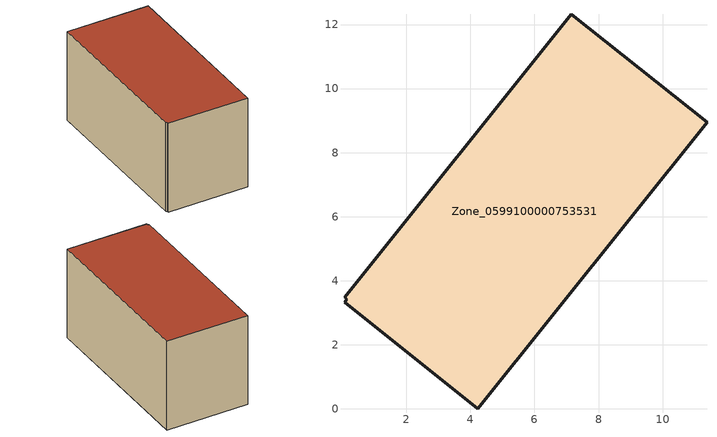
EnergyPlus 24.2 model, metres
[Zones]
Zone_0599100000753531
 floor ground (C_G): 0.07,3.33 0.14,3.42 0.08,3.48 7.15,12.32 11.39,8.94 4.23,0 z0.67
 wall outside (C_F): 4.23,0 11.39,8.94 7.15,12.32 0.08,3.48 0.14,3.42 0.07,3.33 4.23,0 z0.67:6.74
 roof outside (C_R): 0.14,3.42 0.07,3.33 4.23,0 11.39,8.94 7.15,12.32 0.08,3.48 z6.74
[BUILDING]
Pand.0599100000753531: North Axis=0; Terrain=City; Loads Convergence Tolerance Value=0.04; Temperature Convergence Tolerance Value=0.4; Solar Distribution=FullExterior; Maximum Number of Warmup Days=25; Minimum Number of Warmup Days=1
[Site:Location]
Rotterdam.The.Hague.AP_ZH_NLD Design_Conditions: Latitude=51.96; Longitude=4.45; Time Zone=1; Elevation=-4.5
[SITE:GROUNDTEMPERATURE:BUILDINGSURFACE]
18, 18, 18, 18, 18, 18, 18, 18, 18, 18, 18, 18
[MATERIAL] Thermal Absorptance=0.9; Solar Absorptance=0.7; Visible Absorptance=0.7
Name | Roughness | Thickness | Conductivity | Density | Specific Heat
G.TC.2006-2014 | MediumSmooth | 0.15 | 0.06 | 540 | 1210
F.TC.2006-2014 | Rough | 0.3 | 0.12 | 1920 | 840
R.TC.2006-2014 | MediumRough | 0.2 | 0.08 | 1500 | 1000
[CONSTRUCTION]
C_G: G.TC.2006-2014
C_F: F.TC.2006-2014
C_R: R.TC.2006-2014
[ZONE]
Zone_0599100000753531: Type=1; Multiplier=1; Ceiling Height=Autocalculate; Volume=Autocalculate; Floor Area=autocalculate; Part of Total Floor Area=Yes
[ZONEINFILTRATION:DESIGNFLOWRATE]
Infil_Zone_0599100000753531: Zone or ZoneList or Space or SpaceList=Zone_0599100000753531; Schedule=AlwaysOn; Design Flow Rate Calculation Method=Flow/Area; Flow Rate per Floor Area=0.0015; Constant Term Coefficient=1; Temperature Term Coefficient=0; Velocity Term Coefficient=0; Velocity Squared Term Coefficient=0
[HVACTEMPLATE:ZONE:IDEALLOADSAIRSYSTEM]
Zone_0599100000753531: Maximum Heating Supply Air Temperature=50; Minimum Cooling Supply Air Temperature=13; Maximum Heating Supply Air Humidity Ratio=0.0156; Minimum Cooling Supply Air Humidity Ratio=0.0077; Heating Limit=NoLimit; Cooling Limit=NoLimit; Dehumidification Control Type=ConstantSensibleHeatRatio; Cooling Sensible Heat Ratio=0.7; Dehumidification Setpoint=60; Humidification Control Type=None; Humidification Setpoint=30; Outdoor Air Method=None; Outdoor Air Flow Rate per Person=0.00944; Outdoor Air Flow Rate per Zone Floor Area=0; Outdoor Air Flow Rate per Zone=0; Demand Controlled Ventilation Type=None; Outdoor Air Economizer Type=NoEconomizer; Heat Recovery Type=None; Sensible Heat Recovery Effectiveness=0.7; Latent Heat Recovery Effectiveness=0.65
[ZONECONTROL:THERMOSTAT]
ThermostatControl_Zone_0599100000753531: Zone or ZoneList=Zone_0599100000753531; Control Type Schedule=DualSetpointControlType; Control 1=Thermostat_Zone_0599100000753531; Temperature Difference Between Cutout And Setpoint=0
[THERMOSTATSETPOINT:DUALSETPOINT]
Thermostat_Zone_0599100000753531: Heating Setpoint Temperature Schedule=HeatingSetpoint_Zone_0599100000753531; Cooling Setpoint Temperature Schedule=CoolingSetpoint_Zone_0599100000753531
[SCHEDULE:COMPACT]
HeatingSetpoint_Zone_0599100000753531: Through: 12/31, For: AllDays, Until: 24:00, 21
CoolingSetpoint_Zone_0599100000753531: Through: 12/31, For: AllDays, Until: 24:00, 24
DualSetpointControlType: Through: 12/31, For: AllDays, Until: 24:00, 4
AlwaysOn: Through: 12/31, For: AllDays, Until: 24:00, 1
